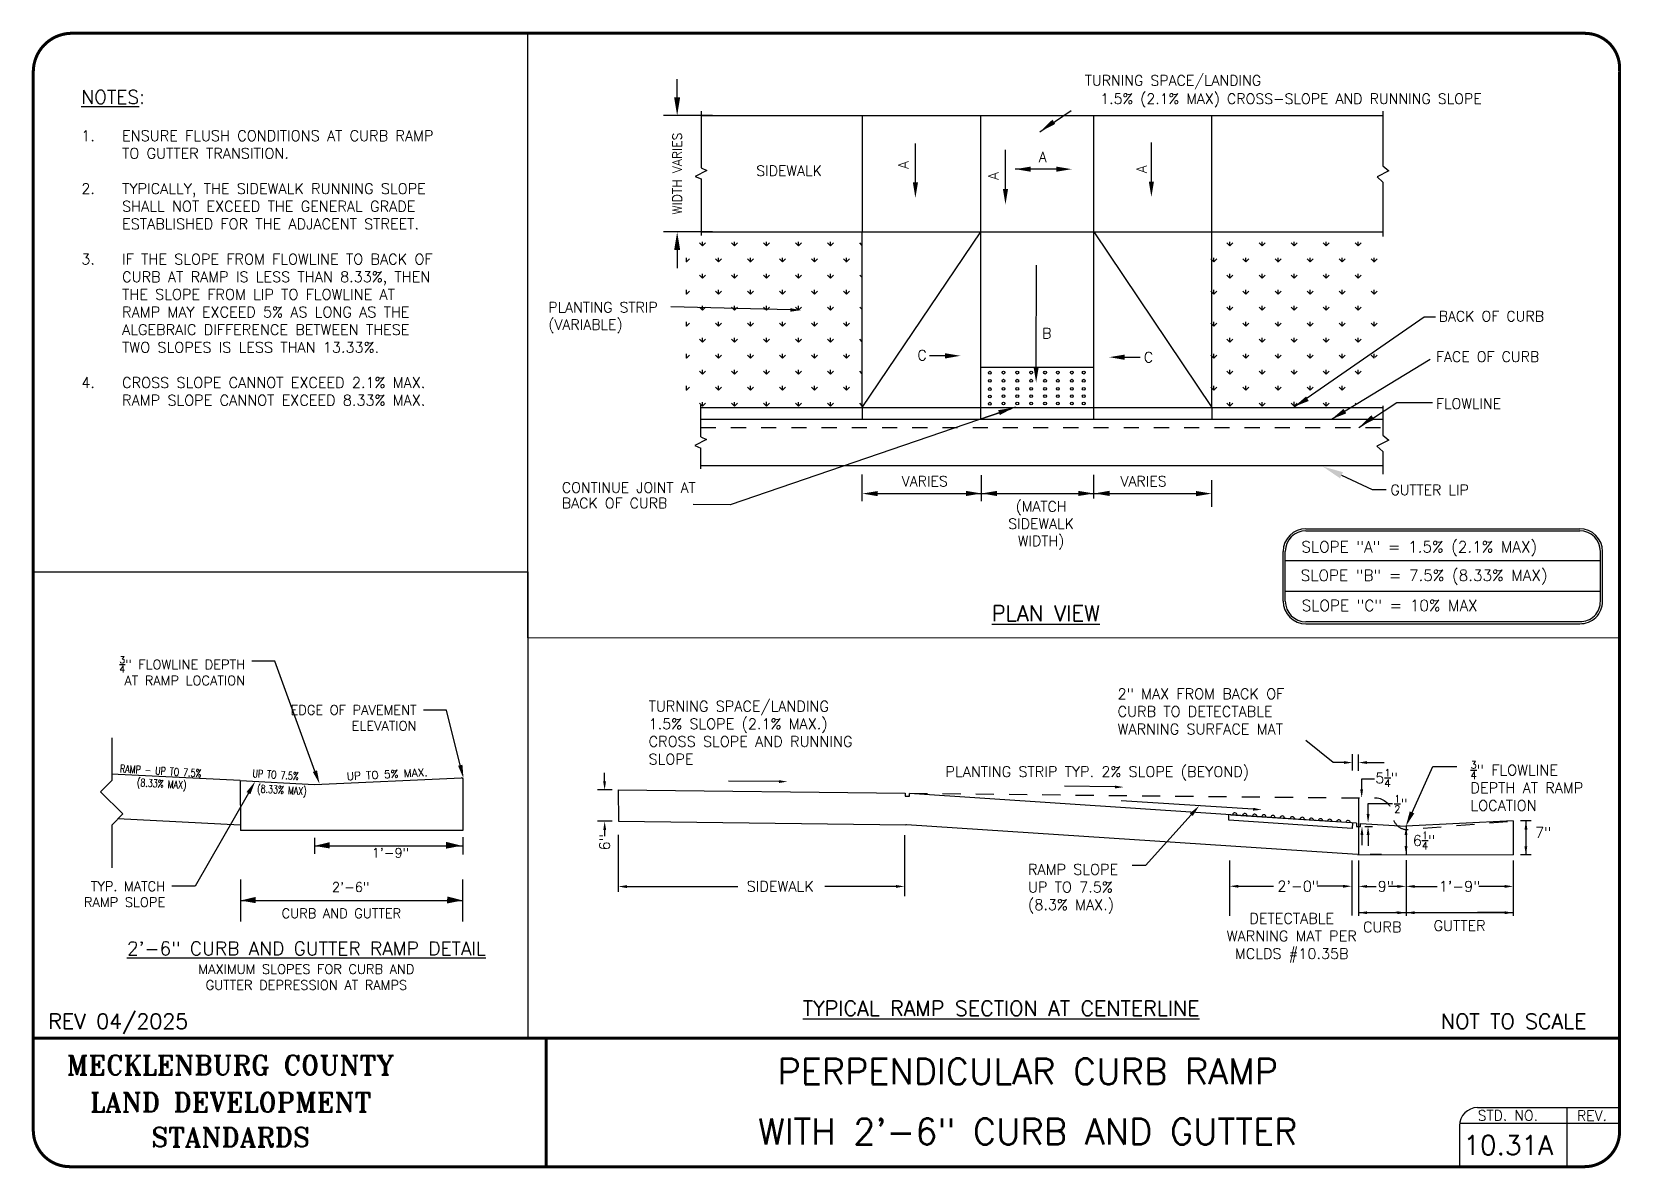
# Model space of a CAD drawing. Header units: feet. Extents: x 0.2 to 10.8, y 0.2 to 7.8.
import ezdxf
from ezdxf import colors
from ezdxf.entities.mleader import LeaderData, LeaderLine
from ezdxf.enums import TextEntityAlignment as Align
from ezdxf.math import Vec2, Vec3

# ---------------------------------------------------------------- set-up
doc = ezdxf.new("R2010")
doc.units = ezdxf.units.FT
doc.header["$MEASUREMENT"] = 0
doc.header["$PDMODE"] = 2
doc.header["$PDSIZE"] = 2
doc.linetypes.add('ACAD_ISO02W100', pattern=[15, 12, -3])
doc.linetypes.add('EXISTING', pattern=[6, 3, -3])
doc.layers.get('0').update_dxf_attribs({"linetype": 'CONTINUOUS'})
doc.layers.get('DEFPOINTS').update_dxf_attribs({"linetype": 'CONTINUOUS'})
for name, color, linetype in [('BORDER', 4, 'CONTINUOUS'), ('MECK-DETAIL', 7, 'CONTINUOUS'), ('PROPOSED', 7, 'CONTINUOUS'), ('REV', 214, 'CONTINUOUS'), ('TEXT', 7, 'CONTINUOUS')]:
    doc.layers.add(name, color=color, linetype=linetype)
doc.styles.add('L80-20', font='romans.shx', dxfattribs={"height": 1.6})
doc.styles.add('ROMANS', font='romans')
doc.styles.add('ROMANT', font='romant')
doc.dimstyles.new('LAND', dxfattribs={"dimtxt": 2, "dimasz": 3, "dimexe": 1, "dimexo": 2, "dimgap": 0.09, "dimtad": 0, "dimrnd": 0.5, "dimzin": 0, "dimdsep": 46, "dimtxsty": 'ROMANS', "dimcen": 0.09, "dimadec": 0, "dimazin": 0, "dimtfac": 1.5, "dimtofl": 0, "dimtmove": 2, "dimatfit": 3, "dimfxl": 1, "dimtolj": 1, "dimtzin": 0, "dimarcsym": 0})

# ---------------------------------------------------------------- blocks, each defined once
blk = doc.blocks.new('*D3')
at = {"color": 0, "linetype": 'ByBlock', "lineweight": -2, "transparency": 16777216}
for p, q in [((4.51, 7.326), (4.51, 7.446)), ((4.51, 6.316), (4.51, 6.196))]:
    blk.add_line(p, q, dxfattribs=at)
at = {"color": 0, "linetype": 'ACAD_ISO02W100', "lineweight": -2, "transparency": 16777216}
blk.add_line((4.743, 7.206), (4.42, 7.206), dxfattribs=at)
at = {"color": 0, "linetype": 'EXISTING', "lineweight": -2, "transparency": 16777216}
blk.add_line((4.743, 6.436), (4.42, 6.436), dxfattribs=at)
at = {"color": 0, "linetype": 'EXISTING', "transparency": 16777216}
for points in [[(4.49, 7.326), (4.53, 7.326), (4.51, 7.206)], [(4.49, 6.316), (4.53, 6.316), (4.51, 6.436)]]:
    blk.add_solid(points, dxfattribs=at)
at = {"layer": 'DEFPOINTS', "color": 0, "linetype": 'EXISTING', "transparency": 16777216}
for p in [(4.803, 7.206), (4.51, 6.436), (4.803, 6.436)]:
    blk.add_point(p, dxfattribs=at)
at = {"color": 0, "linetype": 'EXISTING', "transparency": 16777216, "insert": (4.51, 6.821), "char_height": 0.06, "attachment_point": 5, "rotation": 90, "style": 'ROMANS'}
blk.add_mtext('\\A1;WIDTH VARIES', dxfattribs=at)
blk = doc.blocks.new('MECKCOUNTYSEAL2')
at = {"layer": 'BORDER', "color": 7, "const_width": 0.02}
blk.add_lwpolyline([(3.143, 0.85), (3.143, 0)], dxfattribs=at)
at = {"layer": 'BORDER', "color": 7, "style": 'ROMANT'}
for s, height, p in [('MECKLENBURG COUNTY', 0.12871, (1.054, 0.608)), ('LAND DEVELOPMENT', 0.12871, (1.054, 0.362)), ('STANDARDS', 0.1287, (1.054, 0.131))]:
    blk.add_text(s, height=height, dxfattribs=at).set_placement(p, align=Align.CENTER)

msp = doc.modelspace()

# ---------------------------------------------------------------- hatches: boundary and pattern name
at = {"linetype": 'EXISTING'}
h = msp.add_hatch(dxfattribs=at)
h.set_pattern_fill('GRASS', color=256, scale=0.15)
h.set_pattern_definition([(90, (0.22238, -0.02132), (-0.106066, 0.106066), [0.028125, -0.184007]), (45, (0.22238, -0.02132), (-0.106066, 0.106066), [0.028125, -0.121875]), (135, (0.22238, -0.02132), (-0.106066, -0.106066), [0.028125, -0.121875])])
h.paths.add_polyline_path([(5.735, 6.436), (4.57, 6.436), (4.57, 5.273), (5.735, 5.273)])
h = msp.add_hatch(dxfattribs=at)
h.set_pattern_fill('GRASS', color=256, scale=0.15)
h.set_pattern_definition([(90, (0.32007, -0.02132), (-0.106066, 0.106066), [0.028125, -0.184007]), (45, (0.32007, -0.02132), (-0.106066, 0.106066), [0.028125, -0.121875]), (135, (0.32007, -0.02132), (-0.106066, -0.106066), [0.028125, -0.121875])])
h.paths.add_polyline_path([(9.181, 6.436), (8.013, 6.436), (8.013, 5.273), (8.992, 5.273), (9.126, 5.606), (9.181, 5.606)])

# ---------------------------------------------------------------- linework, layer by layer
for p, q in [((3.522, 3.75), (3.522, 7.75)), ((8.672, 4.472), (10.484, 4.472)), ((8.672, 4.457), (10.484, 4.457)), ((8.521, 4.261), (8.521, 4.321)), ((8.535, 4.261), (8.535, 4.321)), ((10.621, 3.991), (10.621, 4.321)), ((10.635, 3.991), (10.635, 4.321)), ((8.521, 3.993), (8.521, 4.261)), ((8.535, 4.261), (10.621, 4.261)), ((8.535, 3.993), (8.535, 4.261)), ((8.535, 4.059), (10.621, 4.059)), ((8.672, 3.857), (10.484, 3.857)), ((8.672, 3.843), (10.484, 3.843)), ((3.522, 3.75), (10.748, 3.751)), ((8.98, 2.871), (8.98, 2.98)), ((9.02, 2.869), (9.02, 2.977)), ((1.618, 2.805), (0.766, 2.848)), ((1.618, 2.805), (1.619, 2.474)), ((3.091, 2.817), (3.091, 2.474)), ((1.618, 2.511), (0.807, 2.551)), ((8.678, 2.547), (8.678, 2.547)), ((8.692, 2.546), (8.692, 2.546)), ((8.719, 2.543), (8.719, 2.543)), ((3.091, 2.474), (1.619, 2.474)), ((2.109, 2.427), (2.109, 2.321)), ((3.091, 2.431), (3.091, 2.315)), ((2.109, 2.373), (3.09, 2.373)), ((3.09, 2.15), (3.09, 1.873)), ((1.619, 2.011), (3.091, 2.012))]:
    msp.add_line(p, q)
at = {"color": 7}
for p, q in [((4.668, 7.235), (4.668, 6.86)), ((4.668, 7.206), (9.182, 7.206)), ((6.519, 5.197), (6.519, 7.206)), ((6.91, 7.097), (7.117, 7.24)), ((7.268, 5.197), (7.268, 7.206)), ((8.048, 5.273), (8.048, 7.206)), ((9.182, 7.235), (9.182, 6.872)), ((6.087, 6.763), (6.087, 7.021)), ((6.683, 6.719), (6.683, 6.978)), ((7.649, 6.769), (7.649, 7.027)), ((4.706, 6.842), (4.629, 6.803)), ((4.668, 6.86), (4.706, 6.842)), ((7.019, 6.851), (6.748, 6.851)), ((9.221, 6.84), (9.143, 6.801)), ((9.182, 6.872), (9.221, 6.84)), ((4.629, 6.803), (4.668, 6.786)), ((4.668, 6.786), (4.668, 6.411)), ((9.143, 6.801), (9.182, 6.765)), ((9.182, 6.765), (9.182, 6.406)), ((4.666, 6.436), (6.934, 6.436)), ((4.667, 6.436), (9.181, 6.436)), ((5.735, 5.273), (5.735, 6.436)), ((6.886, 5.541), (6.888, 6.215)), ((5.26, 5.92), (4.467, 5.941)), ((8.594, 5.279), (9.454, 5.874)), ((9.454, 5.874), (9.529, 5.874)), ((6.282, 5.616), (6.18, 5.616)), ((7.473, 5.607), (7.575, 5.607)), ((8.842, 5.197), (9.494, 5.593)), ((6.519, 5.541), (7.268, 5.541)), ((4.666, 5.079), (4.666, 5.29)), ((4.666, 5.273), (6.934, 5.273)), ((6.75, 5.275), (4.861, 4.63)), ((6.523, 5.198), (6.721, 5.266)), ((6.934, 5.273), (9.181, 5.273)), ((9.021, 5.141), (9.274, 5.306)), ((9.181, 5.284), (9.181, 5.09)), ((9.274, 5.306), (9.509, 5.306)), ((4.666, 5.197), (6.626, 5.197)), ((6.617, 5.197), (9.181, 5.197)), ((4.704, 5.062), (4.626, 5.023)), ((4.666, 5.079), (4.704, 5.062)), ((9.22, 5.058), (9.142, 5.019)), ((9.181, 5.09), (9.22, 5.058)), ((4.626, 5.023), (4.666, 5.005)), ((4.666, 4.869), (4.666, 5.005)), ((9.142, 5.019), (9.181, 4.983)), ((9.181, 4.983), (9.181, 4.833)), ((4.666, 4.889), (9.181, 4.889)), ((5.735, 4.653), (5.735, 4.83)), ((6.524, 4.654), (6.524, 4.825)), ((7.268, 4.672), (7.268, 4.829)), ((8.048, 4.616), (8.048, 4.793)), ((8.908, 4.825), (9.111, 4.731)), ((4.861, 4.63), (4.615, 4.631)), ((9.111, 4.731), (9.204, 4.731))]:
    msp.add_line(p, q, dxfattribs=at)
at = {"linetype": 'EXISTING'}
for p, q in [((5.735, 5.273), (6.519, 6.436)), ((7.268, 6.436), (8.048, 5.273)), ((5.735, 5.273), (5.735, 5.197)), ((8.048, 5.273), (8.048, 5.197)), ((5.836, 4.705), (6.625, 4.705)), ((6.625, 4.705), (7.24, 4.705)), ((7.243, 4.705), (8.013, 4.705)), ((8.853, 2.924), (8.671, 3.07)), ((9.041, 2.817), (9.126, 2.817)), ((9.084, 2.653), (9.245, 2.653)), ((10.044, 2.538), (9.333, 2.503)), ((9.034, 2.522), (9.333, 2.503)), ((9.061, 2.502), (9.112, 2.502))]:
    msp.add_line(p, q, dxfattribs=at)
at = {"color": 7, "linetype": 'EXISTING', "ltscale": 0.03}
msp.add_line((4.666, 5.141), (9.181, 5.141), dxfattribs=at)
at = {"linetype": 'ByBlock'}
for p, q in [((4.03, 2.8), (4.03, 2.857)), ((8.923, 2.924), (8.853, 2.924)), ((9.077, 2.924), (9.19, 2.924)), ((4.079, 2.743), (3.982, 2.743)), ((9.041, 2.726), (9.041, 2.817)), ((9.084, 2.562), (9.084, 2.653)), ((4.079, 2.536), (3.982, 2.536)), ((10.163, 2.538), (10.093, 2.538)), ((10.128, 2.538), (10.128, 2.314)), ((4.03, 2.495), (4.03, 2.437)), ((4.12, 2.446), (4.12, 2.068)), ((6.015, 2.443), (6.015, 2.04)), ((9.042, 2.467), (9.042, 2.377)), ((9.083, 2.464), (9.083, 2.374)), ((9.335, 2.501), (9.335, 2.315)), ((9.173, 2.315), (9.098, 2.315)), ((8.975, 2.277), (8.975, 2.087)), ((9.02, 2.277), (9.02, 2.086)), ((9.335, 2.277), (9.335, 2.086)), ((10.044, 2.276), (10.044, 2.086)), ((10.163, 2.314), (10.093, 2.314)), ((1.62, 2.15), (1.619, 1.872)), ((5.958, 2.105), (5.487, 2.105)), ((8.224, 2.106), (8.457, 2.106)), ((8.918, 2.106), (8.747, 2.106)), ((9.077, 2.105), (9.136, 2.105)), ((9.277, 2.105), (9.219, 2.105)), ((9.392, 2.105), (9.54, 2.105)), ((9.987, 2.105), (9.816, 2.105)), ((4.177, 2.104), (4.912, 2.104)), ((8.167, 2.101), (8.167, 1.91)), ((8.167, 2.101), (8.167, 1.91)), ((8.975, 2.103), (8.975, 1.912)), ((9.02, 2.103), (9.02, 1.911)), ((9.335, 2.103), (9.335, 1.911)), ((9.335, 2.103), (9.335, 1.911)), ((10.044, 2.102), (10.044, 1.911)), ((9.02, 1.931), (10.044, 1.931)), ((9.077, 1.931), (9.086, 1.931)), ((9.277, 1.931), (9.268, 1.931)), ((9.987, 1.931), (9.807, 1.931))]:
    msp.add_line(p, q, dxfattribs=at)
at = {"color": 8, "linetype": 'EXISTING'}
msp.add_line((9.02, 2.69), (9.02, 2.315), dxfattribs=at)
at = {"color": 7}
msp.add_lwpolyline([(5.735, 7.206), (5.735, 6.436)], dxfattribs=at)
msp.add_lwpolyline([(3.522, 1.1), (0.248, 1.1), (0.248, 4.187), (3.522, 4.187)], close=True)
for points in [[(0.767, 3.089), (0.767, 2.805), (0.693, 2.731), (0.84, 2.584), (0.767, 2.51), (0.767, 2.227)], [(1.618, 2.805), (2.109, 2.78), (3.083, 2.823)], [(6.02, 2.721), (6.02, 2.701), (6.047, 2.701), (6.047, 2.72)], [(8.981, 2.526), (8.979, 2.488), (8.161, 2.542), (8.162, 2.58), (8.162, 2.58)], [(8.172, 2.579), (8.865, 2.534)], [(9.007, 2.524), (9.007, 2.502), (9.034, 2.502), (9.034, 2.522)]]:
    msp.add_lwpolyline(points)
at = {"color": 8, "linetype": 'ACAD_ISO02W100', "ltscale": 0.01, "flags": 128}
msp.add_lwpolyline([(6.047, 2.721), (9.02, 2.69), (9.144, 2.691, -0.309795), (9.248, 2.586, 0.427164), (9.336, 2.481), (10.044, 2.538)], format="xyb", dxfattribs=at)
for points in [[(8.216, 2.578, 0.40341), (8.216, 2.578, 0.855255), (8.187, 2.58, 0.239737)], [(8.283, 2.573, 0.40341), (8.283, 2.573, 0.855255), (8.253, 2.575, 0.239737)], [(8.348, 2.569, 0.40341), (8.348, 2.569, 0.855255), (8.318, 2.571, 0.239737)], [(8.409, 2.565, 0.40341), (8.409, 2.565, 0.855255), (8.379, 2.567, 0.239737)], [(8.468, 2.561, 0.40341), (8.468, 2.561, 0.855255), (8.439, 2.563, 0.239737)], [(8.53, 2.557, 0.40341), (8.53, 2.557, 0.855255), (8.5, 2.559, 0.239737)], [(8.597, 2.552, 0.40341), (8.597, 2.552, 0.855255), (8.567, 2.554, 0.239737)], [(8.662, 2.548, 0.40341), (8.662, 2.548, 0.855255), (8.632, 2.55, 0.239737)], [(8.723, 2.543, 0.40341), (8.723, 2.543, 0.855255), (8.694, 2.545, 0.239737)], [(8.783, 2.539, 0.40341), (8.783, 2.539, 0.855255), (8.753, 2.541, 0.239737)], [(8.844, 2.535, 0.40341), (8.844, 2.535, 0.855255), (8.814, 2.537, 0.239737)], [(8.905, 2.531, 0.40341), (8.905, 2.531, 0.855255), (8.875, 2.533, 0.239737)], [(8.905, 2.531, 0.40341), (8.905, 2.531, 0.855255), (8.875, 2.533, 0.239737)], [(8.966, 2.527, 0.40341), (8.966, 2.527, 0.855255), (8.936, 2.529, 0.239737)]]:
    msp.add_lwpolyline(points, format="xyb")
at = {"color": 7}
for centre in [(6.58, 5.504), (6.67, 5.505), (6.761, 5.505), (6.853, 5.505), (6.945, 5.505), (7.03, 5.505), (7.122, 5.505), (7.201, 5.505), (6.58, 5.45), (6.58, 5.396), (6.67, 5.451), (6.67, 5.397), (6.761, 5.451), (6.761, 5.397), (6.853, 5.451), (6.853, 5.397), (6.945, 5.451), (6.945, 5.397), (7.03, 5.451), (7.03, 5.397), (7.122, 5.451), (7.122, 5.397), (7.201, 5.451), (7.201, 5.397), (6.58, 5.347), (6.58, 5.299), (6.67, 5.349), (6.67, 5.3), (6.761, 5.349), (6.761, 5.3), (6.853, 5.349), (6.853, 5.3), (6.945, 5.349), (6.945, 5.3), (7.03, 5.349), (7.03, 5.3), (7.122, 5.349), (7.122, 5.3), (7.201, 5.349), (7.201, 5.3)]:
    msp.add_circle(centre, 0.0095, dxfattribs=at)
for centre, radius, start, end in [((8.672, 4.321), 0.151, 90, 180), ((8.672, 4.321), 0.137, 90, 180), ((10.484, 4.321), 0.151, 0, 90), ((10.484, 4.321), 0.137, 0, 90), ((8.672, 3.993), 0.151, 180, 270), ((8.672, 3.993), 0.137, 180, 270), ((10.488, 3.99), 0.133, 268.3864, 0.6683), ((10.488, 3.99), 0.147, 268.3864, 0.6683), ((3.085, 2.817), 0.00633, 0, 104.6984)]:
    msp.add_arc(centre, radius, start, end)
for points in [[(7.012, 7.15), (6.994, 7.179), (6.91, 7.097)], [(6.85, 6.868), (6.85, 6.834), (6.748, 6.851)], [(7.019, 6.834), (7.019, 6.868), (7.122, 6.851)], [(6.104, 6.763), (6.07, 6.763), (6.087, 6.66)], [(7.666, 6.769), (7.632, 6.769), (7.649, 6.666)], [(6.7, 6.719), (6.666, 6.719), (6.683, 6.617)], [(5.26, 5.931), (5.26, 5.908), (5.328, 5.918)], [(6.282, 5.598), (6.282, 5.633), (6.385, 5.616)], [(7.473, 5.624), (7.473, 5.589), (7.37, 5.607)], [(6.903, 5.541), (6.869, 5.541), (6.886, 5.439)], [(6.635, 5.256), (6.646, 5.224), (6.738, 5.273)], [(8.69, 5.317), (8.673, 5.347), (8.594, 5.279)], [(8.939, 5.235), (8.921, 5.265), (8.842, 5.197)], [(9.123, 5.194), (9.106, 5.223), (9.021, 5.141)], [(8.898, 4.805), (8.917, 4.846), (8.784, 4.883)], [(5.838, 4.721), (5.838, 4.687), (5.735, 4.704)], [(6.422, 4.722), (6.422, 4.688), (6.524, 4.705)], [(6.627, 4.722), (6.627, 4.688), (6.524, 4.705)], [(7.165, 4.722), (7.165, 4.688), (7.268, 4.705)], [(7.373, 4.723), (7.373, 4.688), (7.271, 4.705)], [(7.945, 4.721), (7.945, 4.687), (8.048, 4.704)]]:
    msp.add_solid(points, dxfattribs=at)
at = {"linetype": 'ByBlock'}
for points in [[(8.923, 2.915), (8.923, 2.934), (8.98, 2.924)], [(9.077, 2.934), (9.077, 2.915), (9.02, 2.924)], [(4.02, 2.8), (4.039, 2.8), (4.03, 2.743)], [(9.031, 2.747), (9.05, 2.747), (9.041, 2.69)], [(4.021, 2.478), (4.04, 2.478), (4.03, 2.536)], [(9.074, 2.583), (9.093, 2.583), (9.083, 2.526)], [(10.119, 2.481), (10.138, 2.481), (10.128, 2.538)], [(10.119, 2.481), (10.138, 2.481), (10.128, 2.538)], [(9.052, 2.445), (9.033, 2.445), (9.043, 2.502)], [(9.093, 2.445), (9.074, 2.445), (9.083, 2.502)], [(9.325, 2.444), (9.344, 2.444), (9.335, 2.501)], [(9.325, 2.444), (9.344, 2.444), (9.335, 2.501)], [(9.325, 2.372), (9.344, 2.372), (9.335, 2.315)], [(10.118, 2.371), (10.137, 2.371), (10.128, 2.314)], [(4.177, 2.113), (4.177, 2.094), (4.12, 2.104)], [(5.958, 2.114), (5.958, 2.095), (6.015, 2.105)], [(8.224, 2.115), (8.224, 2.096), (8.167, 2.106)], [(8.918, 2.115), (8.918, 2.096), (8.975, 2.106)], [(9.077, 2.114), (9.077, 2.095), (9.02, 2.105)], [(9.277, 2.114), (9.277, 2.095), (9.335, 2.105)], [(9.392, 2.114), (9.392, 2.095), (9.335, 2.105)], [(9.987, 2.114), (9.987, 2.095), (10.044, 2.105)], [(9.077, 1.94), (9.077, 1.921), (9.02, 1.931)], [(9.277, 1.94), (9.277, 1.921), (9.335, 1.931)], [(9.392, 1.94), (9.392, 1.921), (9.335, 1.931)], [(9.987, 1.94), (9.987, 1.921), (10.044, 1.931)]]:
    msp.add_solid(points, dxfattribs=at)
for points in [[(2.21, 2.356), (2.209, 2.397), (2.109, 2.373)], [(2.979, 2.4), (2.979, 2.354), (3.082, 2.374)], [(1.72, 1.994), (1.719, 2.035), (1.619, 2.011)], [(2.988, 2.038), (2.987, 1.992), (3.091, 2.012)]]:
    msp.add_solid(points)
at = {"layer": 'BORDER', "color": 7}
for p, q in [((9.808, 0.641), (10.75, 0.641)), ((10.399, 0.641), (10.399, 0.25)), ((9.688, 0.539), (10.745, 0.539)), ((9.688, 0.521), (9.688, 0.25))]:
    msp.add_line(p, q, dxfattribs=at)
at = {"layer": 'BORDER', "color": 7, "const_width": 0.02}
msp.add_lwpolyline([(0.493, 7.75), (10.518, 7.75, -0.446315), (10.747, 7.495), (10.748, 0.482, -0.413839), (10.516, 0.25), (0.49, 0.25, -0.414422), (0.248, 0.492), (0.248, 7.495, -0.401569), (0.493, 7.75, -0.650938)], format="xyb", dxfattribs=at)
msp.add_lwpolyline([(0.25, 1.1), (10.748, 1.1)], dxfattribs=at)
at = {"layer": 'BORDER', "color": 7}
msp.add_arc((9.808, 0.521), 0.12, 90, 180, dxfattribs=at)
at = {"layer": 'DEFPOINTS', "linetype": 'ByBlock'}
for p in [(7.086, 2.708), (4.03, 2.536), (4.12, 2.567), (4.12, 2.567), (9.333, 2.503), (9.117, 2.315), (9.335, 2.315), (10.044, 2.314), (8.975, 2.141), (8.975, 2.106), (9.02, 2.105), (9.335, 2.141), (9.335, 2.141), (9.335, 2.105), (10.044, 2.14), (10.044, 2.105), (9.335, 1.931), (10.044, 1.931)]:
    msp.add_point(p, dxfattribs=at)
at = {"layer": 'PROPOSED'}
for p, q in [((4.12, 2.744), (6.02, 2.721)), ((4.12, 2.744), (4.121, 2.536)), ((9.007, 2.524), (6.047, 2.72)), ((4.121, 2.536), (6.023, 2.513)), ((10.044, 2.538), (10.044, 2.314)), ((9.013, 2.315), (6.028, 2.513)), ((9.333, 2.503), (9.333, 2.503)), ((9.013, 2.315), (10.044, 2.314))]:
    msp.add_line(p, q, dxfattribs=at)
msp.add_arc((6.022, 2.423), 0.09, 86.212, 89.318, dxfattribs=at)
at = {"layer": 'TEXT'}
for p, q in [((5.183, 2.799), (4.849, 2.802)), ((7.408, 2.763), (7.074, 2.767)), ((8.322, 2.615), (7.448, 2.672)), ((8.167, 2.277), (8.167, 2.02)), ((9.335, 2.279), (9.335, 2.022))]:
    msp.add_line(p, q, dxfattribs=at)
at = {"layer": 'TEXT', "color": 7}
for p, q in [((1.378, 1.1), (3.973, 1.1)), ((1.378, 0.25), (3.973, 0.25))]:
    msp.add_line(p, q, dxfattribs=at)
at = {"layer": 'TEXT'}
for points in [[(5.183, 2.808), (5.183, 2.789), (5.24, 2.798)], [(7.408, 2.772), (7.408, 2.753), (7.465, 2.762)], [(8.323, 2.625), (8.321, 2.606), (8.379, 2.612)]]:
    msp.add_solid(points, dxfattribs=at)

# ---------------------------------------------------------------- block references
at = {"layer": 'MECK-DETAIL', "ltscale": 0.1}
msp.add_blockref('MECKCOUNTYSEAL2', (0.5, 0.25), dxfattribs=at)

# ---------------------------------------------------------------- texts
at = {"color": 7, "style": 'ROMANS'}
for s, p in [('TURNING SPACE/LANDING', (7.792, 7.404)), ('1.5%%% (2.1%%% MAX) CROSS-SLOPE AND RUNNING SLOPE', (8.573, 7.283)), ('VARIES', (6.149, 4.752)), ('VARIES', (7.597, 4.752))]:
    msp.add_text(s, height=0.0684, dxfattribs=at).set_placement(p, align=Align.CENTER)
for s, p in [('A', (6.903, 6.932)), ('B', (6.926, 5.765)), ('C', (6.1, 5.62)), ('C', (7.599, 5.606))]:
    msp.add_text(s, height=0.0684, dxfattribs=at).set_placement(p, align=Align.MIDDLE_LEFT)
for s, height, p in [('SIDEWALK', 0.0684, (5.034, 6.806)), ('BACK OF CURB', 0.0684, (9.55, 5.844)), ('FACE OF CURB', 0.0684, (9.533, 5.576)), ('FLOWLINE', 0.0684, (9.533, 5.265)), ('CONTINUE JOINT AT', 0.0684, (3.747, 4.71)), ('GUTTER LIP', 0.0684, (9.231, 4.694)), ('BACK OF CURB', 0.0684, (3.747, 4.607)), ('%%UPLAN VIEW', 0.1026, (6.592, 3.861))]:
    msp.add_text(s, height=height, dxfattribs=at).set_placement(p)
for p in [(6.008, 6.852), (7.584, 6.824), (6.603, 6.779)]:
    msp.add_text('A', height=0.0684, rotation=90, dxfattribs=at).set_placement(p, align=Align.MIDDLE_LEFT)
at = {"style": 'ROMANS'}
for s, height, p in [('SLOPE "A" = 1.5%%% (2.1%%% MAX)', 0.07387, (8.642, 4.315)), ('SLOPE "B" = 7.5%%% (8.33%%% MAX)', 0.07387, (8.638, 4.126)), ('SLOPE "C" = 10%%% MAX', 0.07387, (8.644, 3.927)), ('REV 04/2025', 0.1, (0.348, 1.162)), ('NOT TO SCALE', 0.1, (9.565, 1.162))]:
    msp.add_text(s, height=height, dxfattribs=at).set_placement(p)
at = {"style": 'L80-20', "width": 0.75}
for s, rotation, p in [('RAMP - UP TO 7.5%%%', 356.6433, (0.821, 2.859)), ('UP TO 7.5%%%', 356.5655, (1.698, 2.827)), ('(8.33%%% MAX)', 356.6433, (0.933, 2.768)), ('(8.33%%% MAX)', 356.7526, (1.729, 2.727))]:
    msp.add_text(s, height=0.05104, rotation=rotation, dxfattribs=at).set_placement(p)
at = {"linetype": 'ByBlock', "style": 'ROMANS'}
msp.add_text('6"', height=0.07, rotation=90, dxfattribs=at).set_placement((4.03, 2.397), align=Align.MIDDLE_CENTER)
for s, p in [('7"', (10.242, 2.461)), ('SIDEWALK', (5.192, 2.105)), ('2\'-0"', (8.621, 2.106)), ('9"', (9.201, 2.105)), ('1\'-9"', (9.689, 2.105)), ('CURB', (9.177, 1.836)), ('GUTTER', (9.689, 1.845))]:
    msp.add_text(s, height=0.07, dxfattribs=at).set_placement(p, align=Align.MIDDLE_CENTER)
at = {"style": 'L80-20'}
msp.add_text('2\'-6"', height=0.063, rotation=360, dxfattribs=at).set_placement((2.225, 2.069))
at = {"linetype": 'EXISTING', "insert": (0.566, 7.374), "char_height": 0.09, "attachment_point": 1, "style": 'ROMANS'}
msp.add_mtext_dynamic_manual_height_columns('{\\LNOTES}:\\P{\\H0.77778x;\\P\\pxi-3,l3,t3;1.^IENSURE FLUSH CONDITIONS AT CURB RAMP TO GUTTER TRANSITION.\\P\\pi0,l0,tz;\\P\\pi-3,l3,t3;2.^ITYPICALLY, THE SIDEWALK RUNNING SLOPE SHALL NOT EXCEED THE GENERAL GRADE ESTABLISHED FOR THE ADJACENT STREET.\\A1;\\P\\pl4,ql,t4;\\P\\pl3,q*,t3;3.^IIF THE SLOPE FROM FLOWLINE TO BACK OF CURB AT RAMP IS LESS THAN 8.33%, THEN THE SLOPE FROM LIP TO FLOWLINE AT RAMP MAY EXCEED 5% AS LONG AS THE ALGEBRAIC DIFFERENCE BETWEEN THESE TWO SLOPES IS LESS THAN 13.33%.\\P\\pi0,l0,tz;\\P\\pi-3,l3,t3;4.^ICROSS SLOPE CANNOT EXCEED 2.1% MAX. RAMP SLOPE CANNOT EXCEED 8.33% MAX.}', width=2.56242, gutter_width=0.804, heights=[3.463], dxfattribs=at)
at = {"color": 7, "linetype": 'EXISTING', "char_height": 0.0684, "style": 'ROMANS'}
for s, insert, width, attachment_point in [('PLANTING STRIP\\P(VARIABLE)', (3.657, 5.971), 0.89112, 1), ('(MATCH \\PSIDEWALK\\PWIDTH)', (6.919, 4.653), 1.30937, 2)]:
    msp.add_mtext(s, dxfattribs=dict(at, insert=insert, width=width, attachment_point=attachment_point))
at = {"insert": (2.321, 2.858), "char_height": 0.05104, "width": 0.64229, "attachment_point": 1, "rotation": 3.0363, "style": 'L80-20'}
msp.add_mtext('UP TO 5% MAX.', dxfattribs=at)
at = {"linetype": 'EXISTING', "char_height": 0.07, "attachment_point": 2, "style": 'ROMANS'}
for s, insert, width in [('\\A1;5{\\H0.7x;\\S1/4;}"', (9.206, 2.881), 0.33474), ('\\A1;{\\H0.7x;\\S1/2;}"', (9.301, 2.709), 1.11751), ('\\A1;6{\\H0.7x;\\S1/4;}"', (9.454, 2.467), 0.33474), ('DETECTABLE\\PWARNING MAT PER MCLDS #10.35B', (8.578, 1.928), 0.951)]:
    msp.add_mtext(s, dxfattribs=dict(at, insert=insert, width=width))
at = {"style": 'L80-20'}
for s, insert, char_height, width, attachment_point in [('\\A1;1\'-9"', (2.488, 2.358), 0.063, 9.38414, 1), ('CURB AND GUTTER', (1.892, 1.958), 0.063, 9.38414, 1), ('\\A1;{\\L2\'-6" CURB AND GUTTER RAMP DETAIL\\P\\H0.7x;\\lMAXIMUM SLOPES FOR CURB AND \\PGUTTER DEPRESSION AT RAMPS}', (2.056, 1.739), 0.09, 2.88731, 2)]:
    msp.add_mtext(s, dxfattribs=dict(at, insert=insert, char_height=char_height, width=width, attachment_point=attachment_point))
at = {"layer": 'BORDER', "color": 7, "style": 'ROMANS'}
for s, height, p in [('STD. NO.', 0.068, (9.809, 0.555)), ('REV.', 0.068, (10.466, 0.554)), ('10.31A', 0.1283, (9.714, 0.328))]:
    msp.add_text(s, height=height, dxfattribs=at).set_placement(p)
at = {"layer": 'REV', "color": 7, "style": 'ROMANS'}
for s, p in [('PERPENDICULAR CURB RAMP', (6.83, 0.795)), ('WITH 2\'-6" CURB AND GUTTER', (6.83, 0.397))]:
    msp.add_text(s, height=0.171, dxfattribs=at).set_placement(p, align=Align.CENTER)
at = {"layer": 'TEXT', "color": 7, "style": 'ROMANS'}
msp.add_text('%%UTYPICAL RAMP SECTION AT CENTERLINE', height=0.1, dxfattribs=at).set_placement((5.341, 1.248))
at = {"layer": 'TEXT', "linetype": 'EXISTING', "char_height": 0.07, "attachment_point": 1, "style": 'ROMANS'}
for s, insert, width in [('2" MAX FROM BACK OF CURB TO DETECTABLE WARNING SURFACE MAT', (7.425, 3.414), 1.50793), ('TURNING SPACE/LANDING\\P1.5% SLOPE (2.1% MAX.) CROSS SLOPE AND RUNNING SLOPE', (4.321, 3.332), 1.57867), ('PLANTING STRIP TYP. 2% SLOPE (BEYOND)', (6.286, 2.899), 2.35836), ('RAMP SLOPE \\PUP TO 7.5% \\P(8.3% MAX.)', (6.832, 2.252), 0.75024)]:
    msp.add_mtext(s, dxfattribs=dict(at, insert=insert, width=width))

# ---------------------------------------------------------------- dimensions: what is measured, and where the dimension line sits
at = {"linetype": 'EXISTING'}
dim = msp.add_aligned_dim(p1=(4.803, 7.206), p2=(4.803, 6.436), distance=-0.293, text='WIDTH VARIES', dimstyle='LAND', override={"dimscale": 0.03, "dimasz": 4, "dimexe": 3, "dimexo": 2, "dimgap": 1, "dimdle": 1}, dxfattribs=at)
dim.commit()
dim.dimension.update_dxf_attribs({"geometry": '*D3', "text_midpoint": (4.51, 6.821)})

# ---------------------------------------------------------------- leaders
ml = msp.add_multileader_mtext('Standard', dxfattribs=at)
ml.set_content('\\A1;{\\H0.7x;\\S3/4;}" FLOWLINE DEPTH AT RAMP LOCATION', color=256, style='ROMANS')
ml.set_leader_properties()
ml.build(insert=Vec2(0, 0))
ml.multileader.update_dxf_attribs({"text_right_attachment_type": 6, "dogleg_length": 0.16, "arrow_head_size": 0.1})
ctx = ml.context
ctx.base_point, ctx.char_height, ctx.arrow_head_size, ctx.landing_gap_size, ctx.plane_origin = Vec3(9.671, 2.898), 0.07, 0.1, 0.09, Vec3(9.333, 2.503)
ctx.right_attachment = 6
notes = []
notes.append((ctx, [(0, (1, 1, 0), (9.511, 2.898), (1, 0), 0.16, [(0, [(9.333, 2.503)], 0, [])])]))
ctx.mtext.insert, ctx.mtext.width, ctx.mtext.flow_direction = Vec3(9.761, 2.933), 0.83196, 5
ml = msp.add_multileader_mtext('Standard', dxfattribs=at)
ml.set_content('', color=256)
ml.set_leader_properties()
ml.build(insert=Vec2(0, 0))
ml.multileader.update_dxf_attribs({"has_dogleg": 0, "text_right_attachment_type": 6, "dogleg_length": 0.36, "arrow_head_size": 0.08})
ctx = ml.context
ctx.base_point, ctx.char_height, ctx.arrow_head_size, ctx.landing_gap_size, ctx.plane_origin = Vec3(7.431, 2.332), 0.18, 0.08, 0.09, Vec3(7.825, 2.589)
ctx.right_attachment, ctx.text_align_type = 6, 2
notes.append((ctx, [(0, (1, 1, 0), (7.971, 2.242), (-1, 0), 0.36, [(0, [(7.966, 2.639)], 0, [])])]))
ctx.mtext.insert, ctx.mtext.alignment, ctx.mtext.flow_direction = Vec3(7.521, 2.422), 3, 5
at = {"layer": 'TEXT'}
ml = msp.add_multileader_mtext('Standard', dxfattribs=at)
ml.set_content('\\A1;{\\H0.7x;\\S3/4;}" FLOWLINE DEPTH AT RAMP LOCATION', color=256, style='ROMANS')
ml.set_leader_properties()
ml.build(insert=Vec2(0, 0))
ml.multileader.update_dxf_attribs({"dogleg_length": 0.16, "arrow_head_size": 0.09})
ctx = ml.context
ctx.base_point, ctx.char_height, ctx.arrow_head_size, ctx.landing_gap_size, ctx.plane_origin = Vec3(0.673, 3.595), 0.063, 0.09, 0.045, Vec3(4.765, 2.09)
ctx.text_align_type = 2
notes.append((ctx, [(1, (1, 1, 0), (1.848, 3.595), (-1, 0), 0.153, [(0, [(2.143, 2.783)], 0, [])])]))
ctx.mtext.insert, ctx.mtext.width, ctx.mtext.alignment, ctx.mtext.flow_direction = Vec3(1.65, 3.626), 0.9626, 3, 5
ml = msp.add_multileader_mtext('Standard', dxfattribs=at)
ml.set_content('\\A1;EDGE OF PAVEMENT ELEVATION', color=256, style='ROMANS')
ml.set_leader_properties()
ml.build(insert=Vec2(0, 0))
ml.multileader.update_dxf_attribs({"dogleg_length": 0.16, "arrow_head_size": 0.09})
ctx = ml.context
ctx.base_point, ctx.char_height, ctx.arrow_head_size, ctx.landing_gap_size, ctx.plane_origin = Vec3(2.284, 3.272), 0.063, 0.09, 0.045, Vec3(5.719, 2.126)
ctx.text_align_type = 2
notes.append((ctx, [(1, (1, 1, 0), (2.983, 3.272), (-1, 0), 0.153, [(0, [(3.096, 2.819)], 0, [])])]))
ctx.mtext.insert, ctx.mtext.width, ctx.mtext.alignment, ctx.mtext.flow_direction = Vec3(2.785, 3.304), 0.93262, 3, 5
ml = msp.add_multileader_mtext('Standard', dxfattribs=at)
ml.set_content('\\A1;TYP. MATCH RAMP SLOPE', color=256, style='ROMANS')
ml.set_leader_properties()
ml.build(insert=Vec2(0, 0))
ml.multileader.update_dxf_attribs({"dogleg_length": 0.16, "arrow_head_size": 0.09})
ctx = ml.context
ctx.base_point, ctx.char_height, ctx.arrow_head_size, ctx.landing_gap_size, ctx.plane_origin = Vec3(0.482, 2.106), 0.063, 0.09, 0.045, Vec3(4.245, 3.181)
ctx.text_align_type = 2
notes.append((ctx, [(1, (1, 1, 0), (1.319, 2.106), (-1, 0), 0.153, [(0, [(1.717, 2.8)], 0, [])])]))
ctx.mtext.insert, ctx.mtext.width, ctx.mtext.alignment, ctx.mtext.flow_direction = Vec3(1.121, 2.137), 0.70416, 3, 5
for ctx, leaders in notes:
    for number, flags, end, landing, length, lines in leaders:
        leader = LeaderData()
        leader.index, (leader.has_last_leader_line, leader.has_dogleg_vector, leader.attachment_direction) = number, flags
        leader.last_leader_point, leader.dogleg_vector, leader.dogleg_length = Vec3(end), Vec3(landing), length
        for number, points, colour, breaks in lines:
            line = LeaderLine()
            line.index, line.vertices, line.color, line.breaks = number, Vec3.list(points), colors.encode_raw_color(colour), breaks
            leader.lines.append(line)
        ctx.leaders.append(leader)

doc.saveas('drawing.dxf')
